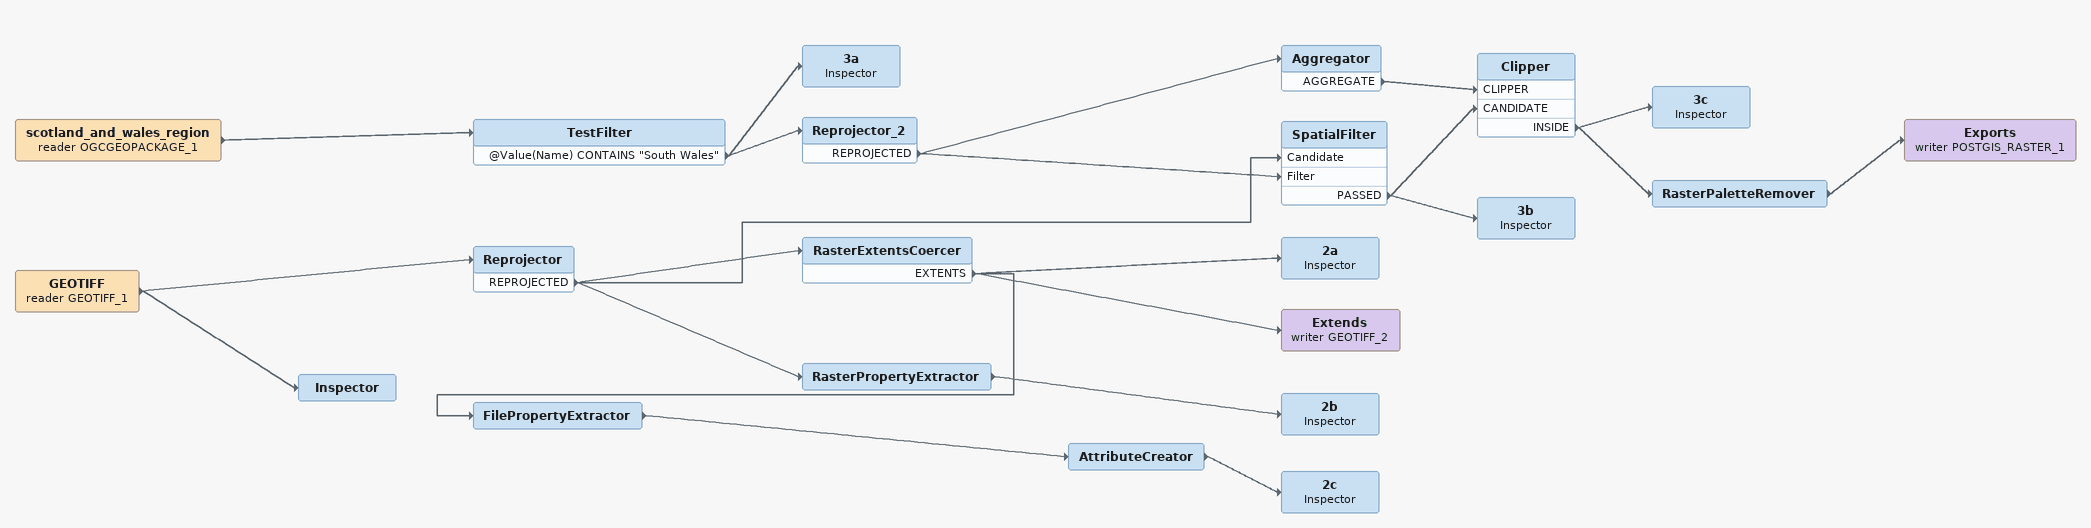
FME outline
scotland_and_wales_region (reader OGCGEOPACKAGE_1)
    -> TestFilter
TestFilter
    @Value(Name) CONTAINS "South Wales" -> 3a
    @Value(Name) CONTAINS "South Wales" -> Reprojector_2
3a: Inspector
Reprojector_2
    REPROJECTED -> Aggregator
    REPROJECTED -> SpatialFilter [Filter]
Aggregator
    AGGREGATE -> Clipper [CLIPPER]
GEOTIFF (reader GEOTIFF_1)
    -> Reprojector
    -> Inspector
Reprojector
    REPROJECTED -> RasterPropertyExtractor
    REPROJECTED -> SpatialFilter [Candidate]
    REPROJECTED -> RasterExtentsCoercer
SpatialFilter
    PASSED -> Clipper [CANDIDATE]
    PASSED -> 3b
Clipper
    INSIDE -> RasterPaletteRemover
    INSIDE -> 3c
3c: Inspector
RasterPaletteRemover
    -> Exports (writer POSTGIS_RASTER_1)
Exports (writer POSTGIS_RASTER_1)
3b: Inspector
RasterExtentsCoercer
    EXTENTS -> 2a
    EXTENTS -> Extends (writer GEOTIFF_2)
    EXTENTS -> FilePropertyExtractor
2a: Inspector
Extends (writer GEOTIFF_2)
FilePropertyExtractor
    -> AttributeCreator
AttributeCreator
    -> 2c
2c: Inspector
RasterPropertyExtractor
    -> 2b
2b: Inspector
Inspector
